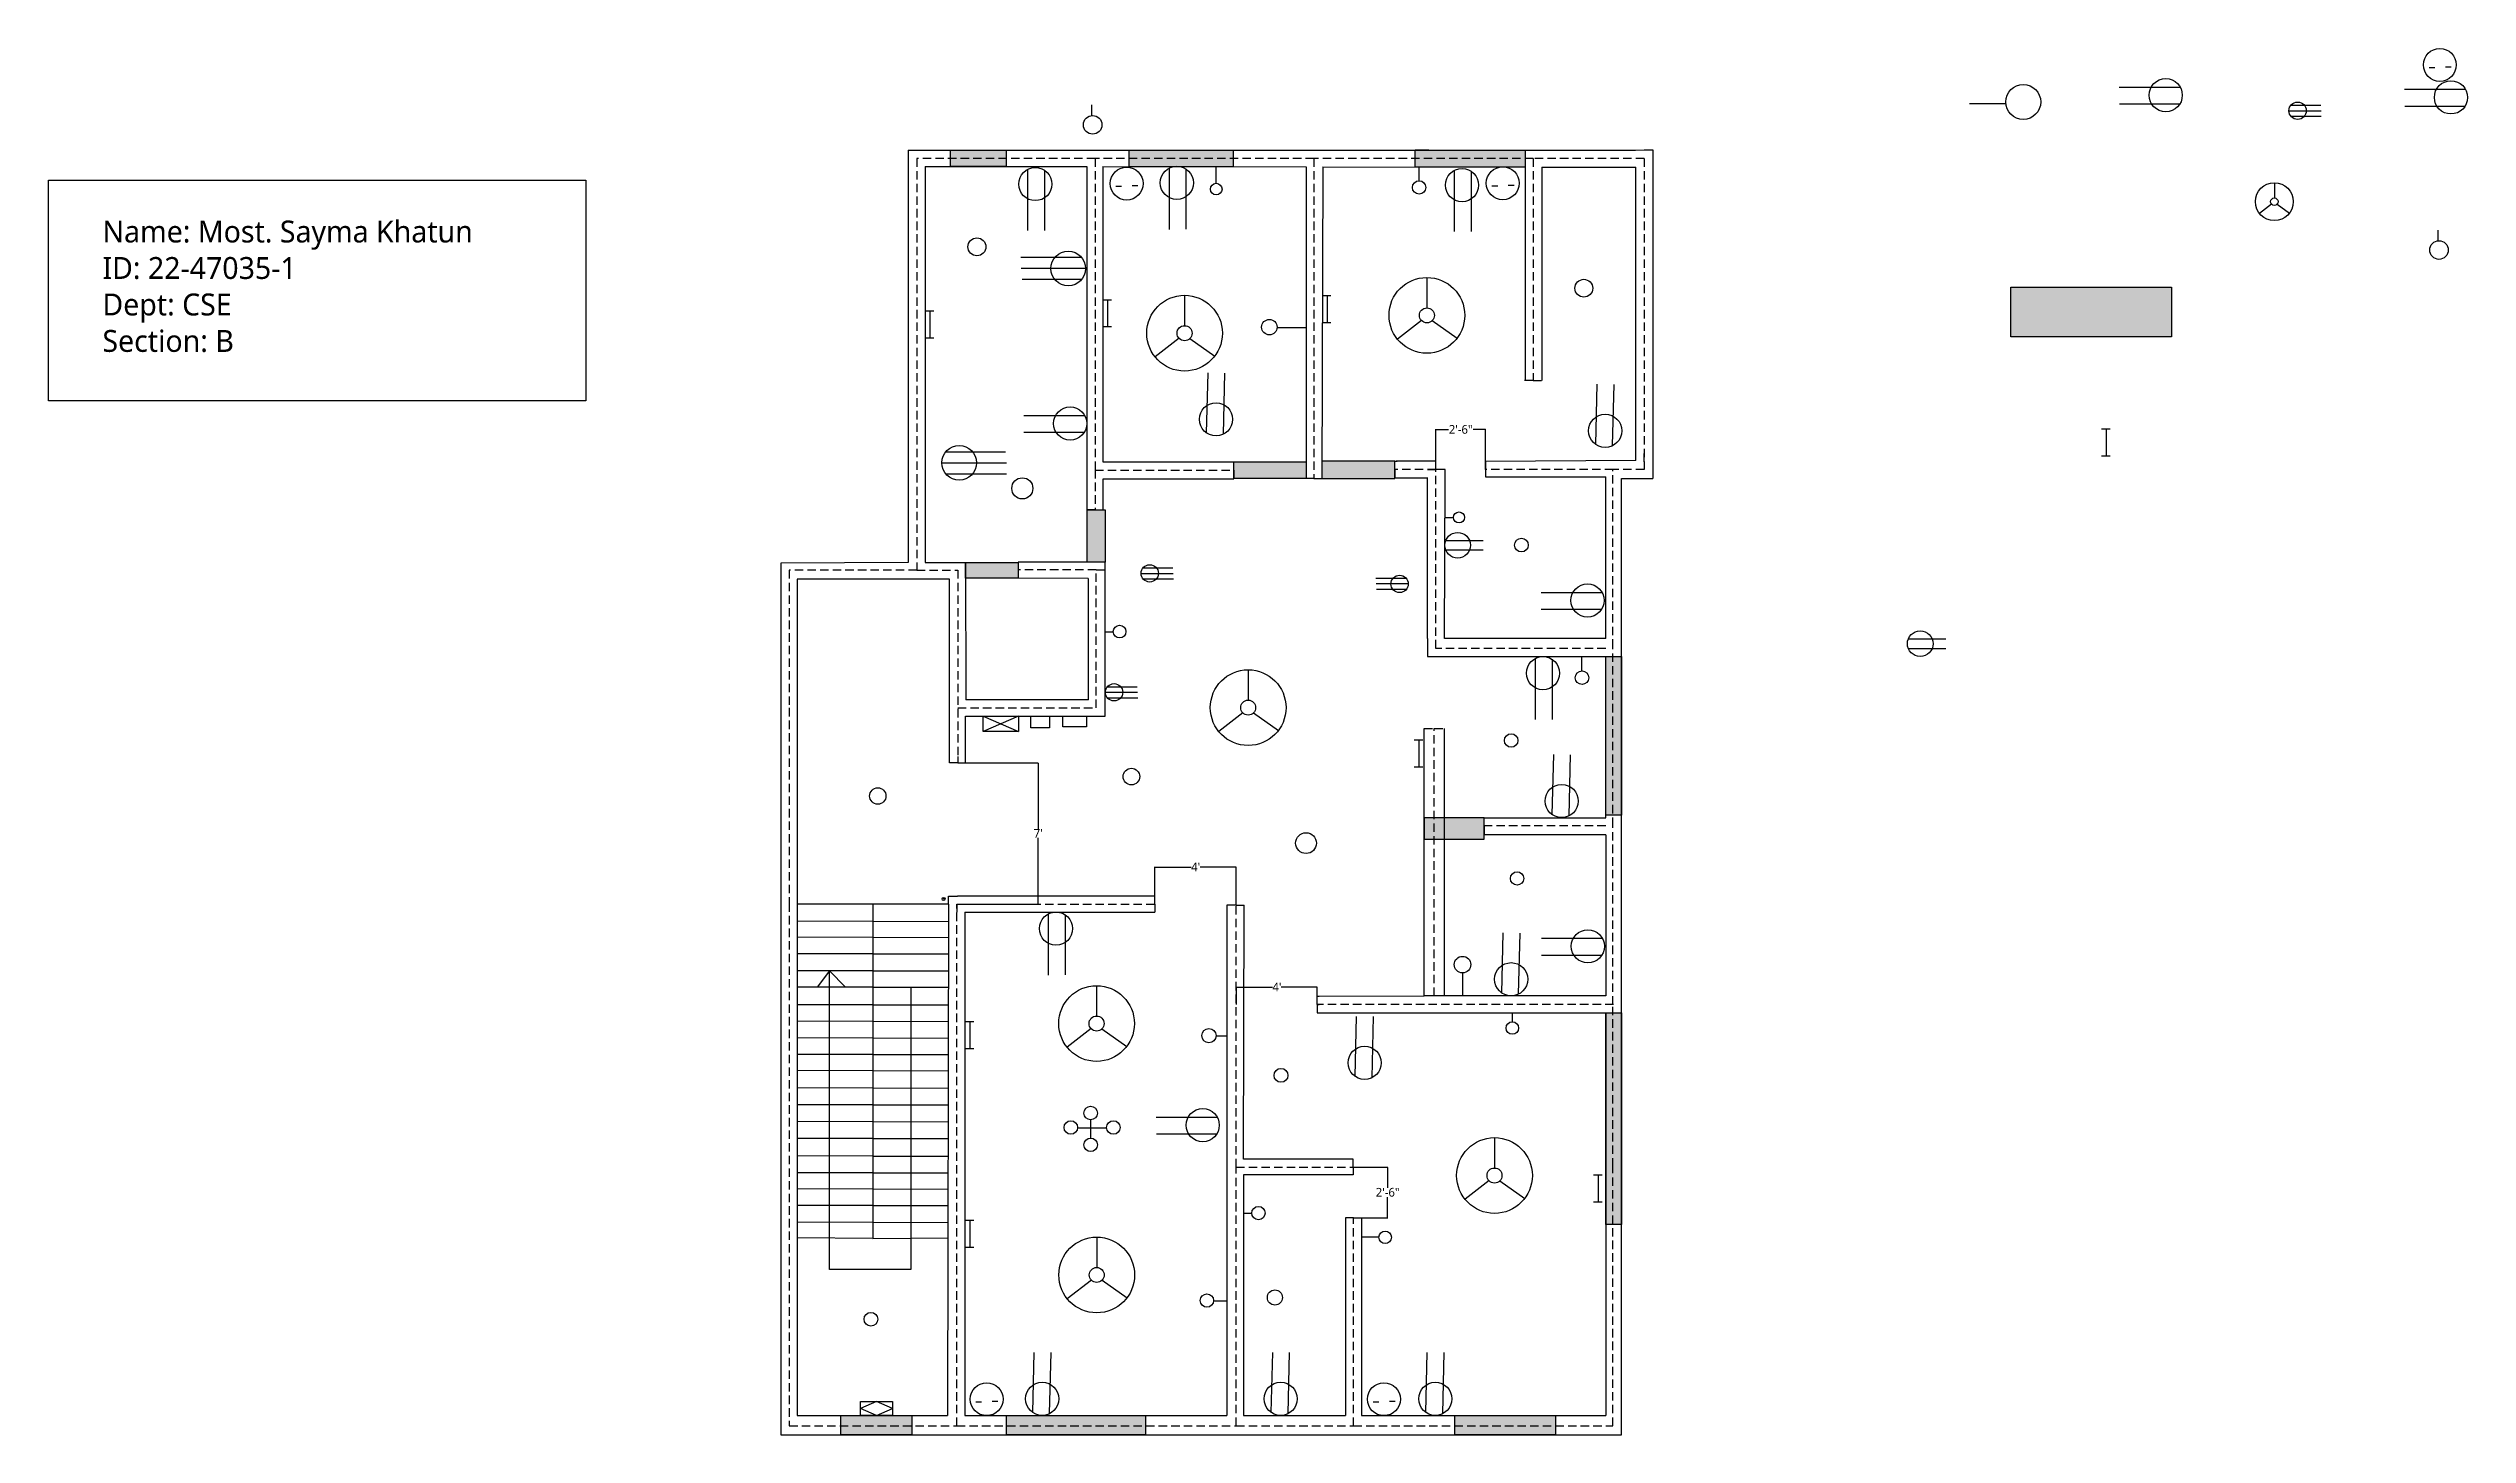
# Model space of a CAD drawing. Header units: inches. Extents: x -1532 to -94, y -174 to 650.
import ezdxf

# ---------------------------------------------------------------- set-up
doc = ezdxf.new("R2010")
doc.units = ezdxf.units.IN
doc.header["$LTSCALE"] = 5
doc.header["$MEASUREMENT"] = 0
doc.linetypes.add('DASHEDX2', pattern=[1.5, 1, -0.5])
doc.styles.get("Standard").update_dxf_attribs({"font": 'Microsoft JhengHei.ttf'})
doc.dimstyles.get("Standard").update_dxf_attribs({"dimtxt": 5.18, "dimasz": 0.18, "dimexe": 0.18, "dimexo": 0.0625, "dimgap": 0.09, "dimtad": 0, "dimtih": 1, "dimtoh": 1, "dimdec": 0, "dimzin": 0, "dimdsep": 46, "dimlunit": 4, "dimtxsty": 'Standard', "dimcen": 0.09, "dimadec": 0, "dimazin": 0, "dimtfac": 1, "dimtdec": 0, "dimtofl": 0, "dimtmove": 0, "dimatfit": 3, "dimfxl": 1, "dimtolj": 1, "dimtzin": 0, "dimarcsym": 0})

# ---------------------------------------------------------------- blocks, each defined once
blk = doc.blocks.new('*D23')
at = {"color": 0, "lineweight": -2}
for p, q in [((-756.1, -14.6), (-735.6, -14.6)), ((-735.8, -14.8), (-735.8, -26.9)), ((-735.8, -44.5), (-735.8, -32.4)), ((-756, -44.7), (-735.6, -44.7))]:
    blk.add_line(p, q, dxfattribs=at)
at = {"color": 0}
for points in [[(-735.8, -14.8), (-735.8, -14.8), (-735.8, -14.6)], [(-735.8, -44.5), (-735.8, -44.5), (-735.8, -44.7)]]:
    blk.add_solid(points, dxfattribs=at)
at = {"layer": 'Defpoints', "color": 0}
for p in [(-756.2, -14.6), (-756.1, -44.7), (-735.8, -44.7)]:
    blk.add_point(p, dxfattribs=at)
at = {"color": 0, "insert": (-735.8, -29.6), "char_height": 5.18, "attachment_point": 5}
blk.add_mtext('\\A1;2\'-6"', dxfattribs=at)
blk = doc.blocks.new('*D24')
at = {"color": 0, "lineweight": -2}
for p, q in [((-825.7, 82), (-825.7, 92.6)), ((-825.5, 92.4), (-804.3, 92.4)), ((-777.8, 92.4), (-799, 92.4)), ((-777.6, 82), (-777.6, 92.6))]:
    blk.add_line(p, q, dxfattribs=at)
at = {"color": 0}
for points in [[(-825.5, 92.4), (-825.5, 92.4), (-825.7, 92.4)], [(-777.8, 92.4), (-777.8, 92.4), (-777.6, 92.4)]]:
    blk.add_solid(points, dxfattribs=at)
at = {"layer": 'Defpoints', "color": 0}
for p in [(-825.7, 92.4), (-825.7, 82), (-777.6, 82)]:
    blk.add_point(p, dxfattribs=at)
at = {"color": 0, "insert": (-801.6, 92.4), "char_height": 5.18, "attachment_point": 5}
blk.add_mtext("\\A1;4'", dxfattribs=at)
blk = doc.blocks.new('*D25')
at = {"color": 0, "lineweight": -2}
for p, q in [((-874.1, 141.7), (-874.1, 163.9)), ((-873.9, 163.7), (-852.5, 163.7)), ((-826, 163.7), (-847.3, 163.7)), ((-825.8, 141.1), (-825.8, 163.9))]:
    blk.add_line(p, q, dxfattribs=at)
at = {"color": 0}
for points in [[(-873.9, 163.8), (-873.9, 163.7), (-874.1, 163.7)], [(-826, 163.8), (-826, 163.7), (-825.8, 163.7)]]:
    blk.add_solid(points, dxfattribs=at)
at = {"layer": 'Defpoints', "color": 0}
for p in [(-825.8, 163.7), (-874.1, 141.6), (-825.8, 141)]:
    blk.add_point(p, dxfattribs=at)
at = {"color": 0, "insert": (-849.9, 163.7), "char_height": 5.18, "attachment_point": 5}
blk.add_mtext("\\A1;4'", dxfattribs=at)
blk = doc.blocks.new('*D26')
at = {"color": 0, "lineweight": -2}
for p, q in [((-991.2, 225.7), (-943.4, 225.7)), ((-943.5, 225.5), (-943.5, 186.3)), ((-943.5, 141.8), (-943.5, 181)), ((-991.8, 141.6), (-943.4, 141.6))]:
    blk.add_line(p, q, dxfattribs=at)
at = {"color": 0}
for points in [[(-943.6, 225.5), (-943.5, 225.5), (-943.5, 225.7)], [(-943.6, 141.8), (-943.5, 141.8), (-943.5, 141.6)]]:
    blk.add_solid(points, dxfattribs=at)
at = {"layer": 'Defpoints', "color": 0}
for p in [(-991.3, 225.7), (-991.9, 141.6), (-943.5, 141.6)]:
    blk.add_point(p, dxfattribs=at)
at = {"color": 0, "insert": (-943.5, 183.7), "char_height": 5.18, "attachment_point": 5}
blk.add_mtext("\\A1;7'", dxfattribs=at)
blk = doc.blocks.new('*D27')
at = {"color": 0, "lineweight": -2}
for p, q in [((-707.2, 399.9), (-707.2, 423.9)), ((-707, 423.7), (-699.7, 423.7)), ((-677.7, 423.7), (-685, 423.7)), ((-677.6, 400), (-677.6, 423.9))]:
    blk.add_line(p, q, dxfattribs=at)
at = {"color": 0}
for points in [[(-707, 423.7), (-707, 423.7), (-707.2, 423.7)], [(-677.7, 423.7), (-677.7, 423.7), (-677.6, 423.7)]]:
    blk.add_solid(points, dxfattribs=at)
at = {"layer": 'Defpoints', "color": 0}
for p in [(-707.2, 423.7), (-707.2, 399.9), (-677.6, 399.9)]:
    blk.add_point(p, dxfattribs=at)
at = {"color": 0, "insert": (-692.4, 423.7), "char_height": 5.18, "attachment_point": 5}
blk.add_mtext('\\A1;2\'-6"', dxfattribs=at)
blk = doc.blocks.new('Light')
blk.add_line((-368.5, 617.2), (-390, 617.2))
blk.add_circle((-358.1, 618.3), 10.4)
blk = doc.blocks.new('TS')
for p, q in [((-264.7, 626.9), (-301, 626.9)), ((-265.1, 616.9), (-300.9, 616.9))]:
    blk.add_line(p, q)
blk.add_circle((-273.4, 622.3), 9.86)
blk = doc.blocks.new('15')
for p, q in [((-180.3, 640.1), (-216.5, 640.1)), ((-178.1, 633.6), (-216.4, 633.6)), ((-180.4, 627.1), (-215.9, 627.1))]:
    blk.add_line(p, q)
blk.add_circle((-188.4, 633.6), 10.3)
blk = doc.blocks.new('TV')
for p, q in [((-116.9, 638.7), (-113.5, 638.7)), ((-103.8, 638.9), (-107.2, 638.9))]:
    blk.add_line(p, q)
blk.add_circle((-110.5, 640.3), 9.78)
blk = doc.blocks.new('Fan')
for p, q in [((-203.7, 588.6), (-203.7, 570.5)), ((-206.9, 563.1), (-221.2, 552)), ((-200.5, 563), (-185.7, 552.5))]:
    blk.add_line(p, q)
for radius in [22.5, 4.45]:
    blk.add_circle((-203.7, 566.1), radius)
blk = doc.blocks.new('L')
blk.add_line((-111.5, 535.9), (-111.5, 542.1))
blk.add_circle((-111, 530.3), 5.53)
blk = doc.blocks.new('TL')
for p, q in [((-311.5, 424.1), (-306.4, 424.1)), ((-308.7, 424), (-308.7, 408.1)), ((-311.5, 408.1), (-306.4, 408.1))]:
    blk.add_line(p, q)
blk = doc.blocks.new('B')
for p, q in [((-426.4, 299.2), (-404.1, 299.2)), ((-426.4, 293.6), (-404.1, 293.6))]:
    blk.add_line(p, q)
blk.add_circle((-419.3, 296.4), 7.62)

msp = doc.modelspace()

# ---------------------------------------------------------------- hatches: boundary and pattern name
for color, points in [(98, [(-995.6, 589.7), (-962.6, 589.7), (-962.6, 579.9), (-995.6, 579.9)]), (98, [(-889.5, 589.7), (-827.6, 589.7), (-827.6, 579.8), (-889.5, 579.8)]), (98, [(-719.5, 589.7), (-654.1, 589.7), (-654.1, 579.6), (-719.5, 579.6)]), (98, [(-365.4, 508.2), (-269.9, 508.2), (-269.9, 478.7), (-365.4, 478.7)]), (2, [(-827.3, 404.4), (-784.2, 404.4), (-784.2, 394.6), (-827.3, 394.6)]), (2, [(-731.5, 404.9), (-774.9, 404.9), (-774.9, 394.6), (-731.5, 394.6)]), (2, [(-914.3, 376), (-903.6, 376), (-903.6, 344.9), (-914.3, 344.9)]), (2, [(-986.7, 344.6), (-955.3, 344.6), (-955.3, 335.4), (-986.7, 335.4)]), (98, [(-606.2, 288.8), (-596.9, 288.8), (-596.9, 194.6), (-606.2, 194.6)]), (2, [(-678.5, 193), (-714.1, 193), (-714.1, 180.3), (-678.5, 180.3)]), (98, [(-606.2, 77.1), (-596.9, 77.1), (-596.9, -48.7), (-606.2, -48.7)]), (98, [(-1060.7, -162.2), (-1018.5, -162.2), (-1018.5, -173.6), (-1060.7, -173.6)]), (98, [(-962.4, -162.2), (-879.8, -162.2), (-879.8, -173.6), (-962.4, -173.6)]), (98, [(-695.9, -162.2), (-636.1, -162.2), (-636.1, -173.6), (-695.9, -173.6)])]:
    msp.add_hatch(color=color).paths.add_polyline_path(points)

# ---------------------------------------------------------------- linework, layer by layer
for p, q in [((-1020.8, 589.7), (-914.7, 589.7)), ((-1020.8, 589.7), (-1020.8, 344.6)), ((-914.7, 589.7), (-784.6, 589.7)), ((-784.6, 589.7), (-654.4, 589.7)), ((-654.4, 589.7), (-588.5, 589.7)), ((-588.5, 589.7), (-578.2, 589.9)), ((-583.4, 589.9), (-578.2, 589.9)), ((-578.2, 589.9), (-578.2, 404.4)), ((-1015.6, 584.7), (-1015.6, 579.9)), ((-1010.6, 579.9), (-1010.6, 344.6)), ((-1010.6, 579.9), (-914.6, 579.9)), ((-914.3, 376), (-914.3, 579.9)), ((-905, 579.9), (-905, 404.4)), ((-905, 579.9), (-784.3, 579.7)), ((-837.7, 569.9), (-837.7, 579.8)), ((-784.3, 579.7), (-784.2, 394.6)), ((-779.6, 584.7), (-779.6, 579.7)), ((-774.4, 579.7), (-774.9, 394.6)), ((-774.4, 579.7), (-654.1, 579.6)), ((-717.1, 571.5), (-717.1, 579.7)), ((-654.1, 579.6), (-654.1, 452.7)), ((-644.2, 579.6), (-644.2, 452.7)), ((-644.2, 579.6), (-588.3, 579.6)), ((-588.3, 405.2), (-588.3, 579.6)), ((-801.5, 484.3), (-784.3, 484.3)), ((-649.3, 452.7), (-654.5, 452.7)), ((-649.3, 452.7), (-644.4, 452.7)), ((-905, 404.4), (-827.3, 404.4)), ((-827.3, 399.6), (-827.3, 404.4)), ((-731.5, 399.8), (-731.5, 404.9)), ((-731.5, 404.9), (-730.2, 404.9)), ((-707.2, 404.9), (-730.7, 404.9)), ((-707.2, 399.9), (-707.2, 404.9)), ((-588.3, 405.2), (-677.6, 404.7)), ((-677.6, 404.7), (-677.6, 399.9)), ((-583.4, 404.4), (-583.4, 409.5)), ((-578.2, 404.4), (-578.2, 394.6)), ((-904.9, 394.3), (-827.3, 394.3)), ((-904.9, 376), (-904.9, 394.3)), ((-827.3, 399.6), (-827.3, 394.5)), ((-779.6, 394.6), (-784.2, 394.6)), ((-779.6, 394.6), (-774.9, 394.6)), ((-731.5, 399.9), (-731.5, 395)), ((-731.5, 395), (-730.7, 395)), ((-730.7, 395), (-712.2, 395)), ((-712.2, 299.4), (-712.2, 395.1)), ((-702.1, 299.4), (-701.7, 395)), ((-677.6, 399.9), (-677.6, 395.6)), ((-677.6, 395.6), (-606.2, 395.5)), ((-606.2, 299.4), (-606.2, 395.5)), ((-596.9, 394.5), (-578.2, 394.6)), ((-596.9, 288.7), (-596.9, 394.5)), ((-909.6, 376), (-914.3, 376)), ((-909.6, 376), (-904.9, 376)), ((-696.6, 371.2), (-701.8, 371.2)), ((-1010.9, 347.2), (-1010.9, 347.2)), ((-1020.8, 344.6), (-1096.4, 344.3)), ((-1096.4, 344.3), (-1096.4, 262.1)), ((-1091.4, 340.1), (-1091.4, 335.3)), ((-996.2, 334.8), (-1086.7, 334.8)), ((-1086.7, 334.8), (-1086.7, 253.5)), ((-1010.6, 344.6), (-986.7, 344.6)), ((-996.2, 229.3), (-996.2, 334.8)), ((-996.2, 334.8), (-996.2, 334.8)), ((-986.7, 344.6), (-986.5, 263)), ((-903.6, 344.9), (-955.3, 344.9)), ((-955.3, 344.9), (-955.3, 340.2)), ((-955.3, 340.2), (-955.3, 335.4)), ((-913.8, 335.2), (-955.3, 335.4)), ((-913.8, 335.2), (-913.8, 263.1)), ((-909, 340.2), (-903.7, 340.2)), ((-903.6, 340.2), (-903.6, 344.9)), ((-903.6, 253.3), (-903.6, 340.2)), ((-898.9, 303.2), (-903.6, 303.2)), ((-712.2, 299.4), (-712.2, 288.8)), ((-712.2, 288.8), (-606.2, 288.8)), ((-606.2, 299.4), (-702.1, 299.4)), ((-620.5, 280.2), (-620.5, 288.8)), ((-606.2, 193), (-606.2, 288.8)), ((-596.9, 183.1), (-596.9, 288.7)), ((-1096.4, 262.1), (-1096.4, 146.1)), ((-913.6, 263.1), (-986.5, 263)), ((-1086.7, 253.5), (-1086.7, 137.3)), ((-986.6, 229.3), (-986.6, 253.3)), ((-986.6, 253.3), (-909, 253.3)), ((-976.1, 253.3), (-955.2, 244.3)), ((-955.2, 253.3), (-976.1, 244.3)), ((-909, 253.3), (-903.6, 253.3)), ((-714.1, 87.1), (-714.1, 246.1)), ((-702.1, 87.1), (-702.1, 246.1)), ((-996.2, 225.7), (-996.2, 229.3)), ((-991.3, 225.7), (-996.2, 225.7)), ((-991.3, 229.3), (-991.3, 225.7)), ((-991.3, 225.7), (-986.6, 225.7)), ((-986.6, 225.7), (-986.6, 229.3)), ((-678.5, 188.1), (-678.5, 193)), ((-678.5, 193), (-678.3, 193)), ((-678.5, 188.1), (-678.5, 183)), ((-678.3, 193), (-606.2, 193)), ((-678.5, 183), (-606.2, 183)), ((-606.2, 182.9), (-606.2, 87.1)), ((-596.9, 76.2), (-596.9, 183.1)), ((-1096.4, 146.1), (-1096.4, -173.6)), ((-999.8, 145), (-999.8, 144.6)), ((-996.7, 141.6), (-996.7, 146.4)), ((-996.7, 146.4), (-991.5, 146.4)), ((-874.1, 146.4), (-991.5, 146.4)), ((-874.1, 141.6), (-874.1, 146.4)), ((-996.7, 141.6), (-1086.7, 141.6)), ((-1086.7, 137.3), (-1086.7, -162.2)), ((-1041.7, 131.6), (-1086.7, 131.4)), ((-1041.7, 141.6), (-1041.7, 131.6)), ((-1041.7, 131.6), (-1041.7, 121.9)), ((-1041.7, 131.6), (-996.7, 131.4)), ((-996.7, 141.6), (-997.3, -162.2)), ((-991.9, 141.6), (-991.9, 136.8)), ((-987, 136.8), (-874.1, 136.8)), ((-987, 136.8), (-987, -162.2)), ((-874.1, 141.6), (-874.1, 136.8)), ((-825.8, 141), (-831.3, 141)), ((-831.3, 141), (-831.3, -162.2)), ((-825.8, 141), (-821.1, 141)), ((-821.4, -9.8), (-821.1, 141)), ((-1041.7, 121.9), (-1086.7, 122)), ((-1041.7, 121.9), (-996.7, 122)), ((-1041.7, 121.9), (-1041.7, 112.2)), ((-1041.7, 112.2), (-1086.7, 112.2)), ((-1041.7, 102.1), (-1086.7, 102)), ((-1067.5, 102.1), (-1074.8, 92.3)), ((-1067.5, -75.4), (-1067.5, 102.1)), ((-1067.5, 102.1), (-1057.9, 92.4)), ((-1041.7, 112.2), (-1041.7, 102.1)), ((-1041.7, 112.2), (-996.8, 112.2)), ((-1041.7, 102.1), (-1041.7, 92.4)), ((-1041.7, 102.1), (-996.8, 102)), ((-691.4, 100.8), (-691.4, 87.1)), ((-1041.7, 92.4), (-1086.7, 92.3)), ((-1041.7, 92.4), (-1041.7, 81.9)), ((-1041.7, 92.4), (-996.8, 92.3)), ((-1019.2, 92.3), (-1019.2, -75.4)), ((-777.6, 87), (-714.1, 87.1)), ((-777.6, 82), (-777.6, 87)), ((-777.6, 87), (-776.5, 87)), ((-702.1, 87.1), (-714.1, 87.1)), ((-606.2, 87.1), (-702.1, 87.1)), ((-1041.7, 81.9), (-1086.7, 81.8)), ((-1041.7, 72), (-1086.7, 72.1)), ((-1041.7, 81.9), (-1041.7, 72)), ((-1041.7, 81.9), (-996.8, 81.8)), ((-1041.7, 72), (-996.8, 72.1)), ((-1041.7, 72), (-1041.7, 62)), ((-777.1, 82), (-777.6, 82)), ((-777.6, 82), (-777.6, 77.1)), ((-777.6, 77.1), (-776.5, 77.1)), ((-777.1, 82), (-776.6, 82)), ((-776.5, 77.1), (-606.2, 77.1)), ((-661.7, 71.7), (-661.7, 77.1)), ((-606.2, 77.3), (-606.2, -162.2)), ((-596.9, -173.6), (-596.9, 76.2)), ((-1041.7, 62), (-1086.7, 62.2)), ((-1041.7, 62), (-996.9, 62.2)), ((-1041.7, 62), (-1041.7, 52.3)), ((-837.8, 63.3), (-831.3, 63.3)), ((-1041.7, 52.3), (-1086.7, 52.4)), ((-1041.7, 52.3), (-996.9, 52.4)), ((-1041.7, 52.3), (-1041.7, 42.6)), ((-1041.7, 42.6), (-1086.7, 42.8)), ((-1041.7, 32.3), (-1086.7, 32.4)), ((-1041.7, 42.6), (-996.9, 42.8)), ((-1041.7, 42.6), (-1041.7, 32.3)), ((-1041.7, 32.3), (-996.9, 32.4)), ((-1041.7, 32.3), (-1041.7, 22.3)), ((-1041.7, 22.3), (-1086.7, 22.4)), ((-1041.7, 22.3), (-996.9, 22.4)), ((-1041.7, 22.3), (-1041.7, 12.3)), ((-1041.7, 12.3), (-1086.7, 12.4)), ((-1041.7, 2.4), (-1086.7, 2.3)), ((-1041.7, 12.3), (-996.9, 12.4)), ((-1041.7, 12.3), (-1041.7, 2.4)), ((-1041.7, 2.4), (-1041.7, -8.2)), ((-1041.7, 2.4), (-997, 2.3)), ((-920.1, 8.7), (-902.8, 8.7)), ((-912.1, 2.6), (-912.1, 13.5)), ((-1041.7, -8.2), (-1086.7, -8)), ((-1041.7, -8.2), (-1041.7, -18.1)), ((-1041.7, -8.2), (-997, -8.2)), ((-756.2, -9.8), (-821.4, -9.8)), ((-756.2, -14.6), (-756.2, -9.8)), ((-1041.7, -18.1), (-1086.7, -18)), ((-1041.7, -27.6), (-1086.7, -27.7)), ((-1041.7, -18.1), (-997, -18)), ((-1041.7, -18.1), (-1041.7, -27.6)), ((-1041.7, -27.6), (-1041.7, -37.5)), ((-1041.7, -27.6), (-997, -27.7)), ((-756.2, -19.2), (-821.4, -19.2)), ((-821.4, -19.2), (-821.4, -162.2)), ((-756.2, -14.6), (-756.2, -19.2)), ((-1041.7, -37.5), (-1086.7, -37.4)), ((-1041.7, -37.5), (-997, -37.4)), ((-1041.7, -37.5), (-1041.7, -47.5)), ((-816.5, -42.2), (-821.4, -42.2)), ((-1041.7, -47.5), (-1086.7, -47.4)), ((-1041.7, -57), (-1086.7, -56.7)), ((-1041.7, -47.5), (-997.1, -47.4)), ((-1041.7, -47.5), (-1041.7, -57)), ((-1041.7, -57), (-997.1, -56.7)), ((-756.1, -44.7), (-760.9, -44.7)), ((-760.9, -44.7), (-760.9, -162.2)), ((-756.1, -44.7), (-751.3, -44.7)), ((-751.3, -44.7), (-751.3, -162.2)), ((-741, -56.2), (-751.3, -56.2)), ((-1019.2, -75.4), (-1067.5, -75.4)), ((-839.2, -94), (-831.3, -94)), ((-1039.6, -153.8), (-1049.1, -158)), ((-1039.6, -162.2), (-1049.1, -158)), ((-1030.1, -158), (-1039.6, -153.8)), ((-1039.6, -162.2), (-1030.1, -158)), ((-1086.7, -162.2), (-997.3, -162.2)), ((-987, -162.2), (-831.3, -162.2)), ((-821.4, -162.2), (-760.9, -162.2)), ((-751.3, -162.2), (-606.2, -162.2)), ((-1096.4, -173.6), (-996.2, -173.6)), ((-996.2, -173.6), (-830.6, -173.6)), ((-830.6, -173.6), (-761, -173.6)), ((-761, -173.6), (-596.9, -173.6))]:
    msp.add_line(p, q)
at = {"linetype": 'DASHEDX2'}
for p, q in [((-909.6, 584.7), (-1015.6, 584.7)), ((-1015.6, 584.7), (-1015.6, 340.1)), ((-779.6, 584.7), (-909.6, 584.7)), ((-909.6, 584.7), (-909.6, 399.6)), ((-649.3, 584.7), (-779.6, 584.7)), ((-779.6, 584.7), (-779.6, 394.6)), ((-583.4, 584.7), (-649.3, 584.7)), ((-649.3, 584.7), (-649.3, 452.7)), ((-583.4, 584.7), (-583.4, 399.9)), ((-909.6, 399.6), (-909.6, 376)), ((-909.6, 399.6), (-827.3, 399.6)), ((-707.2, 399.9), (-731.5, 399.9)), ((-712.2, 399.9), (-707.2, 399.9)), ((-701.7, 399.9), (-707.2, 399.9)), ((-707.1, 293.6), (-707.2, 399.9)), ((-701.7, 395), (-701.7, 399.9)), ((-601.8, 399.9), (-677.6, 399.9)), ((-601.9, 294), (-601.9, 399.9)), ((-583.4, 399.9), (-601.9, 399.9)), ((-1015.6, 340.1), (-1091.4, 340.1)), ((-1091.4, 340.1), (-1091.4, 258.2)), ((-1015.6, 340.1), (-991.3, 340.1)), ((-991.3, 340.1), (-991.3, 229.3)), ((-909, 340.2), (-955.3, 340.2)), ((-909, 258.2), (-909, 340.2)), ((-606.2, 293.6), (-707.1, 293.6)), ((-601.9, 188.1), (-601.9, 294)), ((-1091.4, 258.2), (-1091.4, 142.1)), ((-991.3, 258.2), (-909, 258.2)), ((-714.1, 246.1), (-708.1, 246.1)), ((-708.1, 87.1), (-708.1, 246.1)), ((-708.1, 246.1), (-702.1, 246.1)), ((-606.2, 188.1), (-678.5, 188.1)), ((-601.9, 82), (-601.9, 188.1)), ((-1091.4, 142.1), (-1091.4, -168.3)), ((-991.9, -168.4), (-991.9, 141.6)), ((-991.9, 141.6), (-874.1, 141.6)), ((-825.8, -14.6), (-825.8, 141)), ((-702.1, 87.1), (-708.1, 87.1)), ((-721.4, 82), (-777.6, 82)), ((-601.5, 82), (-721.4, 82)), ((-601.9, -14.3), (-601.9, 82)), ((-601.9, -168.3), (-601.9, -14.3)), ((-825.8, -168.4), (-825.8, -14.6)), ((-825.8, -14.6), (-756.2, -14.6)), ((-756.1, -168.4), (-756.1, -44.7)), ((-1091.4, -168.3), (-991.9, -168.3)), ((-991.9, -168.3), (-825.8, -168.3)), ((-825.8, -168.3), (-756.1, -168.3)), ((-756.1, -168.3), (-601.9, -168.3))]:
    msp.add_line(p, q, dxfattribs=at)
for points in [[(-995.6, 589.7), (-962.6, 589.7), (-962.6, 579.9), (-995.6, 579.9)], [(-889.5, 589.7), (-827.6, 589.7), (-827.6, 579.8), (-889.5, 579.8)], [(-711.4, 589.7), (-719.5, 589.7), (-719.5, 589.7), (-711.4, 589.7)], [(-719.5, 589.7), (-654.1, 589.7), (-654.1, 579.6), (-719.5, 579.6)], [(-1531.7, 571.8), (-1212.4, 571.8), (-1212.4, 440.8), (-1531.7, 440.8)], [(-365.4, 508.2), (-269.9, 508.2), (-269.9, 478.7), (-365.4, 478.7)], [(-827.3, 404.4), (-784.2, 404.4), (-784.2, 394.6), (-827.3, 394.6)], [(-731.5, 404.9), (-774.9, 404.9), (-774.9, 394.6), (-731.5, 394.6)], [(-914.3, 376), (-903.6, 376), (-903.6, 344.9), (-914.3, 344.9)], [(-986.7, 344.6), (-955.3, 344.6), (-955.3, 335.4), (-986.7, 335.4)], [(-606.2, 288.8), (-596.9, 288.8), (-596.9, 194.6), (-606.2, 194.6)], [(-976.1, 253.3), (-955.2, 253.3), (-955.2, 244.3), (-976.1, 244.3)], [(-947.8, 253.3), (-936.7, 253.3), (-936.7, 246.5), (-947.8, 246.5)], [(-928.8, 253.3), (-914.7, 253.3), (-914.7, 246.9), (-928.8, 246.9)], [(-678.5, 193), (-714.1, 193), (-714.1, 180.3), (-678.5, 180.3)], [(-606.2, 77.1), (-596.9, 77.1), (-596.9, -48.7), (-606.2, -48.7)], [(-1049.1, -153.8), (-1030.1, -153.8), (-1030.1, -162.2), (-1049.1, -162.2)], [(-1060.7, -162.2), (-1018.5, -162.2), (-1018.5, -173.6), (-1060.7, -173.6)], [(-962.4, -162.2), (-879.8, -162.2), (-879.8, -173.6), (-962.4, -173.6)], [(-695.9, -162.2), (-636.1, -162.2), (-636.1, -173.6), (-695.9, -173.6)]]:
    msp.add_lwpolyline(points, close=True)
for centre, radius in [((-837.7, 566.5), 3.46), ((-717.1, 567.5), 3.95), ((-979.9, 532.2), 5.32), ((-619.2, 507.6), 5.3), ((-806.1, 484.5), 4.59), ((-952.9, 388.7), 6.26), ((-693.4, 371.4), 3.26), ((-656.3, 355), 4.07), ((-895.1, 303.6), 3.8), ((-620.3, 276.2), 4.05), ((-662.4, 238.9), 4.02), ((-888.1, 217.4), 4.94), ((-1038.8, 205.9), 4.86), ((-784.3, 177.9), 6.17), ((-658.9, 156.9), 3.96), ((-999.7, 144.7), 0.877), ((-691.3, 105.7), 4.93), ((-842, 63.5), 4.22), ((-661.7, 68), 3.71), ((-799.2, 39.9), 4.12), ((-912.3, 17.5), 4.01), ((-924.1, 8.9), 4.01), ((-912.3, -1.4), 4.01), ((-898.8, 8.9), 4.01), ((-812.6, -41.9), 3.95), ((-737.3, -56.3), 3.7), ((-843.2, -93.9), 3.95), ((-802.8, -92.1), 4.48), ((-1042.9, -105), 4.1)]:
    msp.add_circle(centre, radius)

# ---------------------------------------------------------------- block references
for name, p in [('TV', (0, 0)), ('Light', (0, 0)), ('TS', (0, 0)), ('TS', (169.5, -1.3)), ('L', (-800.1, 74.4)), ('TV', (-780.4, -70.5)), ('TV', (-556.9, -70.3)), ('L', (0, 0)), ('L', (0, 0)), ('15', (-737.2, -114.3)), ('Fan', (-652.8, -85.2)), ('TL', (-463.1, 79.1)), ('Fan', (-508.8, -74.6)), ('TL', (-699.1, 70)), ('TL', (-593.5, 76.7)), ('TS', (-651.1, -195.1)), ('TL', (0, 0)), ('B', (-274.9, 58.5)), ('TS', (-343.6, -300.2)), ('B', (0, 0)), ('Fan', (-615, -307.7)), ('TL', (-408.5, -184.8)), ('TS', (-343.4, -505.7)), ('Fan', (-705.1, -495.4)), ('TL', (-675.4, -352.2)), ('TS', (-572.3, -612)), ('Fan', (-468.6, -585.7)), ('TL', (-302, -443.3)), ('TL', (-675.4, -470.2)), ('Fan', (-705, -644.8)), ('TV', (-863.6, -792.8)), ('TV', (-627.5, -792.8))]:
    msp.add_blockref(name, p)
at = {"xscale": 0.5, "yscale": 0.5, "zscale": 0.5, "rotation": 180}
for p in [(-289.2, 929.9), (-971.4, 655), (-992.6, 584.3)]:
    msp.add_blockref('15', p, dxfattribs=at)
for name, p, rotation in [('TS', (-322.9, 842.9), 90), ('TS', (-238.8, 843.6), 90), ('TS', (-69.3, 842.3), 90), ('TS', (-1466.5, 171.4), 268.6178442663395), ('TS', (-1235.2, 164.6), 268.6178442663395), ('15', (-1178.8, 1037.5), 180), ('TS', (-21.2, 552.3), 90), ('TS', (-1261.1, -55.4), 268.6178442663395), ('TS', (-310.6, 400.5), 90), ('TS', (-1291.1, -161.3), 268.6178442663395), ('TS', (-1378.2, -211), 268.6178442663395), ('TS', (-1569.8, -410.6), 268.6178442663395), ('TS', (-1428.1, -410.6), 268.6178442663395), ('TS', (-1336.2, -410.6), 268.6178442663395)]:
    msp.add_blockref(name, p, dxfattribs=dict(rotation=rotation))
at = {"xscale": 0.5, "yscale": 0.5, "zscale": 0.5}
for name, p in [('Fan', (-107, 276)), ('15', (-634.5, 15.1))]:
    msp.add_blockref(name, p, dxfattribs=at)

# ---------------------------------------------------------------- texts
at = {"linetype": 'DASHEDX2', "insert": (-1499.6, 547.8), "char_height": 13, "width": 226.517, "attachment_point": 1}
msp.add_mtext('Name: Most. Sayma Khatun\\PID: 22-47035-1\\PDept: CSE\\PSection: B', dxfattribs=at)

# ---------------------------------------------------------------- dimensions: what is measured, and where the dimension line sits
for base, p1, p2, picture, middle in [((-707.2, 423.7), (-677.6, 399.9), (-707.2, 399.9), '*D27', (-692.4, 423.7)), ((-825.8, 163.7), (-874.1, 141.6), (-825.8, 141), '*D25', (-849.9, 163.7)), ((-825.7, 92.4), (-777.6, 82), (-825.7, 82), '*D24', (-801.6, 92.4))]:
    dim = msp.add_linear_dim(base=base, p1=p1, p2=p2, dimstyle='Standard')
    dim.commit()
    dim.dimension.update_dxf_attribs({"geometry": picture, "text_midpoint": middle})
for base, p1, p2, picture, middle in [((-943.5, 141.6), (-991.3, 225.7), (-991.9, 141.6), '*D26', (-943.5, 183.7)), ((-735.8, -44.7), (-756.2, -14.6), (-756.1, -44.7), '*D23', (-735.8, -29.6))]:
    dim = msp.add_linear_dim(base=base, p1=p1, p2=p2, angle=90, dimstyle='Standard')
    dim.commit()
    dim.dimension.update_dxf_attribs({"geometry": picture, "text_midpoint": middle})

doc.saveas('drawing.dxf')
